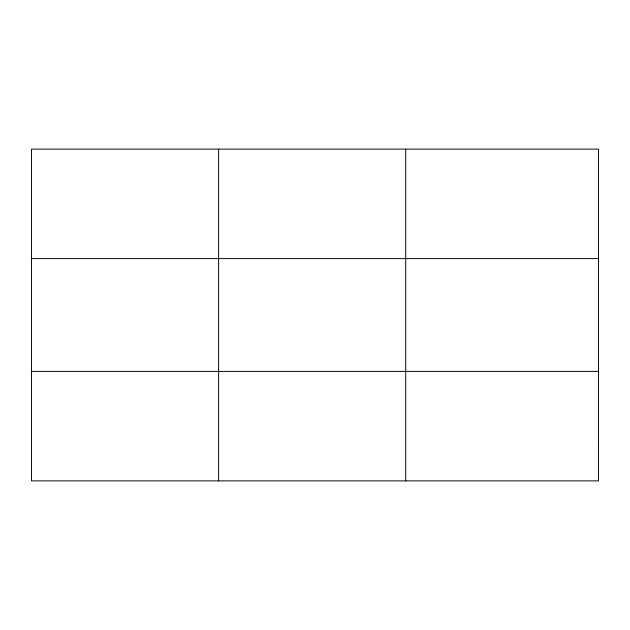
<?xml version="1.0" encoding="UTF-8"?>
<svg xmlns="http://www.w3.org/2000/svg" width="630" height="630" viewBox="0 0 630 630"><rect width="100%" height="100%" fill="white"/><g stroke="black" fill="none" stroke-linecap="round" stroke-linejoin="round"><path stroke-width="0.94" d="M218.61 149.121L218.61 480.879M405.72 149.121L405.72 480.879M31.5 258.599L598.5 258.599M31.5 371.401L598.5 371.401M598.5 444.386L598.5 480.879L31.5 480.879L31.5 149.121L598.5 149.121L598.5 444.386"/></g></svg>
